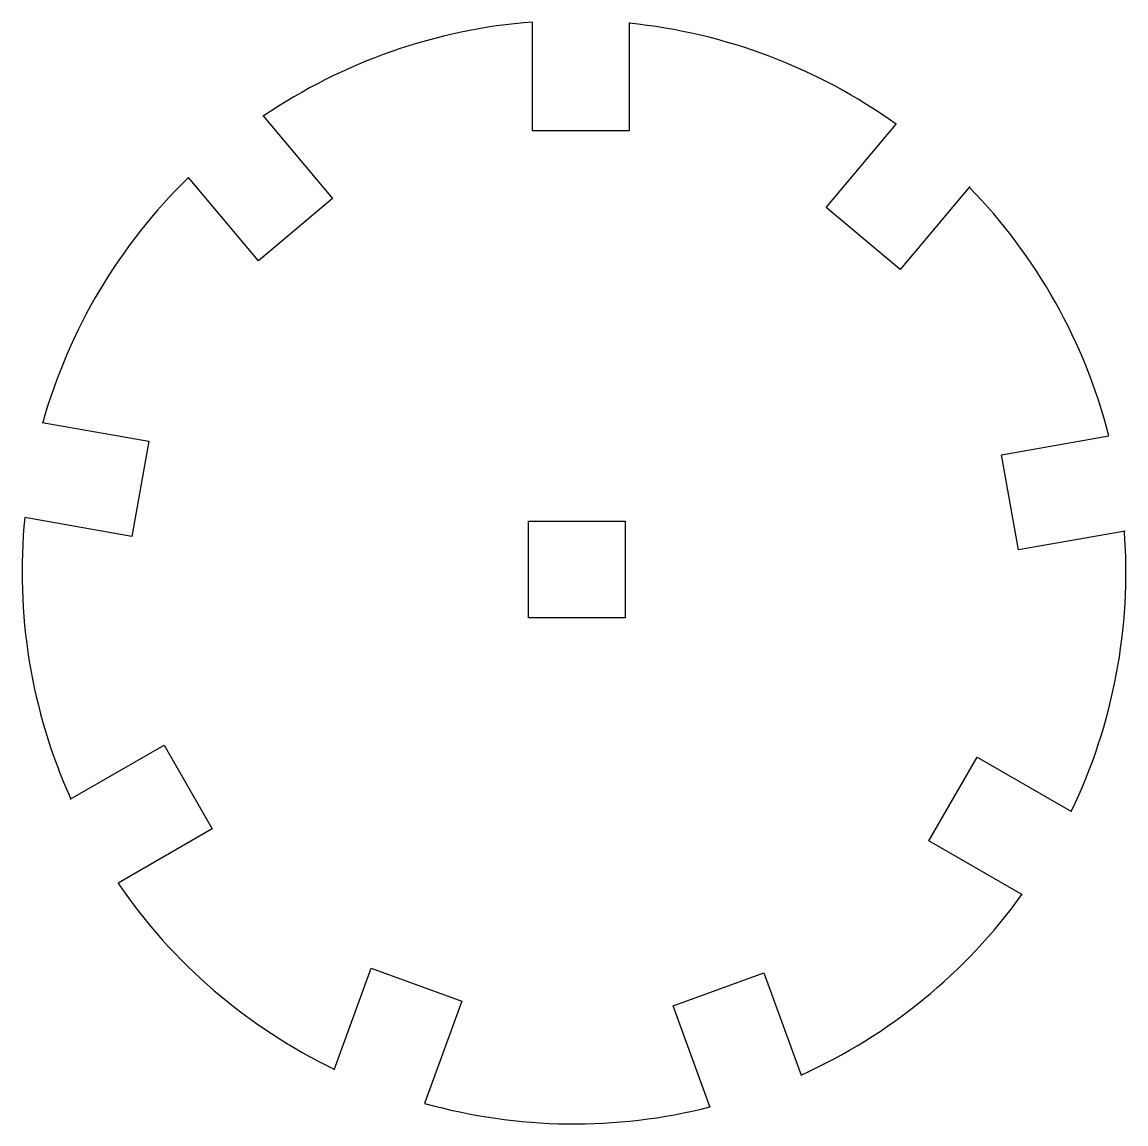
# Model space of a CAD drawing. Header units: millimetres. Extents: x -20 to 20, y -20 to 19.9.
import ezdxf

# ---------------------------------------------------------------- set-up
doc = ezdxf.new("R2010")
doc.units = ezdxf.units.MM
doc.layers.get('0').update_dxf_attribs({"linetype": 'CONTINUOUS'})

msp = doc.modelspace()

# ---------------------------------------------------------------- linework, layer by layer
for p, q in [((-1.5, 16), (-1.5, 19.944)), ((2, 19.928), (2, 16)), ((-11.277, 16.551), (-8.753, 13.542)), ((2, 16), (-1.5, 16)), ((9.136, 13.221), (11.67, 16.242)), ((-11.434, 11.293), (-13.969, 14.314)), ((14.341, 13.98), (11.817, 10.971)), ((-8.753, 13.542), (-11.434, 11.293)), ((11.817, 10.971), (9.136, 13.221)), ((-19.278, 5.43), (-15.41, 4.748)), ((15.496, 4.256), (19.38, 4.94)), ((-15.41, 4.748), (-16.017, 1.301)), ((16.104, 0.809), (15.496, 4.256)), ((-16.017, 1.301), (-19.901, 1.986)), ((19.972, 1.491), (16.104, 0.809)), ((-18.258, -8.232), (-14.856, -6.268)), ((-14.856, -6.268), (-13.106, -9.299)), ((12.856, -9.732), (14.606, -6.701)), ((14.606, -6.701), (18.022, -8.673)), ((-13.106, -9.299), (-16.522, -11.271)), ((16.258, -11.696), (12.856, -9.732)), ((-8.695, -18.042), (-7.352, -14.351)), ((-7.352, -14.351), (-4.063, -15.548)), ((3.593, -15.719), (6.882, -14.522)), ((6.882, -14.522), (8.231, -18.228)), ((-4.063, -15.548), (-5.412, -19.254)), ((4.936, -19.41), (3.593, -15.719))]:
    msp.add_line(p, q)
msp.add_lwpolyline([(-1.65, 1.85), (1.85, 1.85), (1.85, -1.65), (-1.65, -1.65)], close=True)
for start, end in [(94.3012, 124.2608), (54.3012, 84.2608), (134.3012, 164.2608), (14.3012, 44.2608), (174.3012, 204.2608), (-25.6988, 4.2608), (214.3012, 244.2608), (294.3012, 324.2608), (254.3012, 284.2608)]:
    msp.add_arc((0, 0), 20, start, end)

doc.saveas('drawing.dxf')
